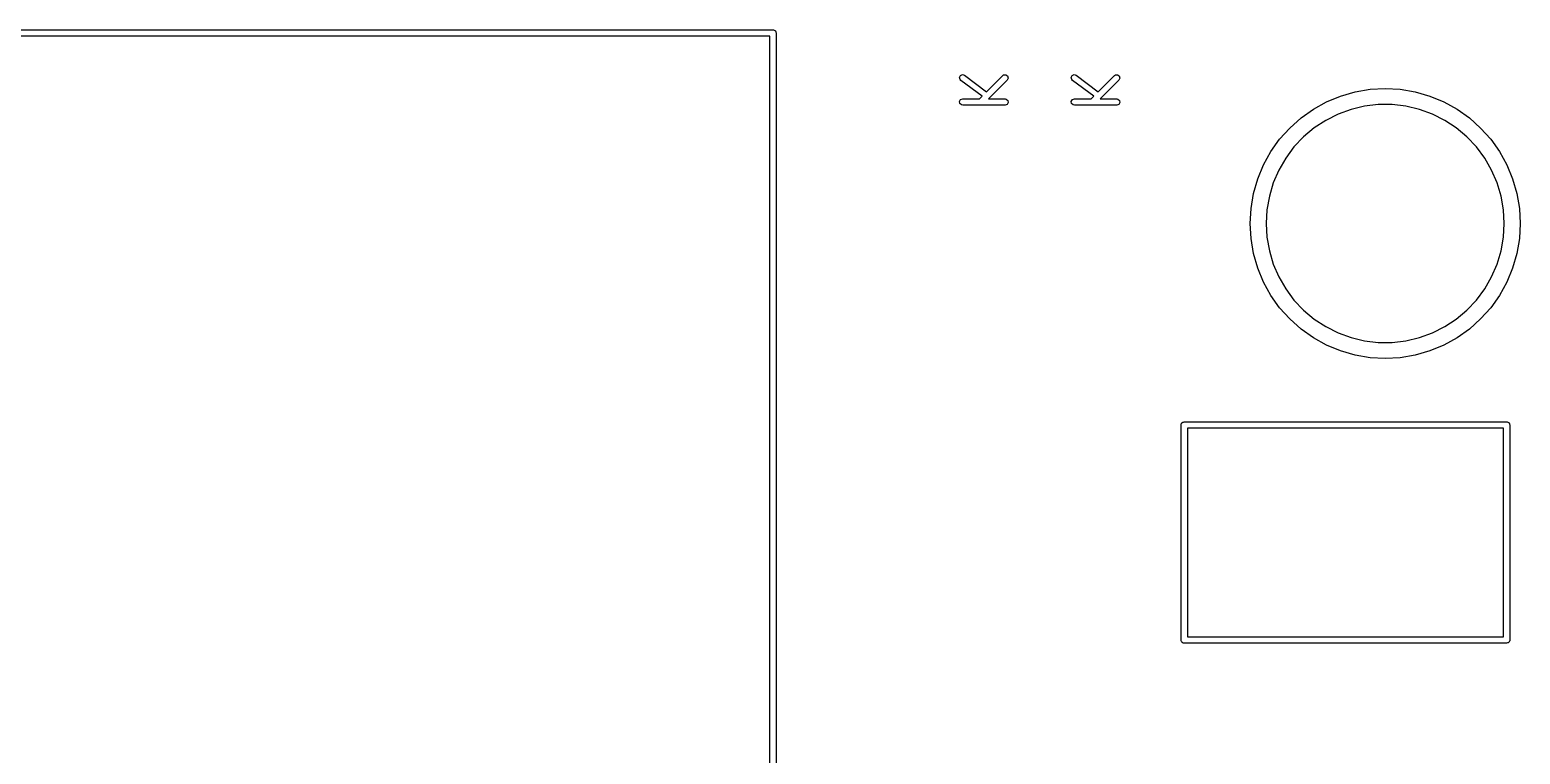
# Model space of a CAD drawing. Extents: x 0.23 to 2.98, y 0.27 to 2.18.
# Drawn here: x 1.539 to 2.926, y 1.506 to 2.18 of the extents above; entities that cross this region are included whole.
import ezdxf

# ---------------------------------------------------------------- set-up
doc = ezdxf.new("R2010")
doc.units = 0
doc.header["$MEASUREMENT"] = 0
doc.layers.add('BLACK', color=7, linetype='CONTINUOUS')

msp = doc.modelspace()

# ---------------------------------------------------------------- linework, layer by layer
at = {"layer": 'BLACK', "linetype": 'CONTINUOUS'}
for p, q in [((0.875222, 2.18012), (2.23035, 2.18012)), ((2.23035, 2.18012), (2.23073, 2.18005)), ((2.23073, 2.18005), (2.23086, 2.18007)), ((2.23086, 2.18007), (2.23097, 2.18001)), ((2.23097, 2.18001), (2.23136, 2.17994)), ((2.23136, 2.17994), (2.23195, 2.17945)), ((2.23195, 2.17945), (2.23261, 2.17906)), ((2.23261, 2.17906), (2.2327, 2.17881)), ((2.2327, 2.17881), (2.23291, 2.17864)), ((2.23291, 2.17864), (2.23304, 2.17789)), ((2.23304, 2.17789), (2.2333, 2.17717)), ((2.2333, 2.17717), (2.2333, 0.781165)), ((2.2274, 2.17421), (0.877919, 2.17421)), ((2.2274, 0.784118), (2.2274, 2.17421)), ((2.40393, 2.13585), (2.40485, 2.13765)), ((2.40439, 2.13388), (2.40393, 2.13585)), ((2.40485, 2.13765), (2.4067, 2.13844)), ((2.4067, 2.13844), (2.40864, 2.13786)), ((2.40864, 2.13786), (2.42909, 2.12252)), ((2.42909, 2.12252), (2.44415, 2.13758)), ((2.44415, 2.13758), (2.44499, 2.13817)), ((2.44499, 2.13817), (2.447, 2.13835)), ((2.447, 2.13835), (2.44865, 2.13719)), ((2.44865, 2.13719), (2.44918, 2.13524)), ((2.50787, 2.13585), (2.50878, 2.13765)), ((2.50833, 2.13388), (2.50787, 2.13585)), ((2.50878, 2.13765), (2.51064, 2.13844)), ((2.51064, 2.13844), (2.51257, 2.13786)), ((2.51257, 2.13786), (2.53302, 2.12252)), ((2.53302, 2.12252), (2.54808, 2.13758)), ((2.54808, 2.13758), (2.54892, 2.13817)), ((2.54892, 2.13817), (2.55094, 2.13835)), ((2.55094, 2.13835), (2.55259, 2.13719)), ((2.55259, 2.13719), (2.55311, 2.13524)), ((2.40509, 2.13313), (2.40439, 2.13388)), ((2.42487, 2.1183), (2.40509, 2.13313)), ((2.44832, 2.13341), (2.43087, 2.11595)), ((2.44918, 2.13524), (2.44832, 2.13341)), ((2.50903, 2.13313), (2.50833, 2.13388)), ((2.5288, 2.1183), (2.50903, 2.13313)), ((2.55226, 2.13341), (2.5348, 2.11595)), ((2.55311, 2.13524), (2.55226, 2.13341)), ((2.75852, 2.11855), (2.77205, 2.12245)), ((2.77205, 2.12245), (2.78594, 2.12481)), ((2.78594, 2.12481), (2.8, 2.1256)), ((2.8, 2.1256), (2.81406, 2.12481)), ((2.81406, 2.12481), (2.82795, 2.12245)), ((2.82795, 2.12245), (2.84148, 2.11855)), ((2.40396, 2.11351), (2.40497, 2.11526)), ((2.40431, 2.11152), (2.40396, 2.11351)), ((2.40586, 2.11022), (2.40431, 2.11152)), ((2.40497, 2.11526), (2.40687, 2.11595)), ((2.40687, 2.11004), (2.40586, 2.11022)), ((2.40687, 2.11595), (2.42252, 2.11595)), ((2.44624, 2.11004), (2.40687, 2.11004)), ((2.42252, 2.11595), (2.42487, 2.1183)), ((2.43087, 2.11595), (2.44624, 2.11595)), ((2.44624, 2.11595), (2.44725, 2.11577)), ((2.44813, 2.11073), (2.44624, 2.11004)), ((2.44725, 2.11577), (2.44879, 2.11447)), ((2.44914, 2.11248), (2.44813, 2.11073)), ((2.44879, 2.11447), (2.44914, 2.11248)), ((2.50789, 2.11351), (2.5089, 2.11526)), ((2.50825, 2.11152), (2.50789, 2.11351)), ((2.50979, 2.11022), (2.50825, 2.11152)), ((2.5089, 2.11526), (2.5108, 2.11595)), ((2.5108, 2.11004), (2.50979, 2.11022)), ((2.5108, 2.11595), (2.52645, 2.11595)), ((2.55017, 2.11004), (2.5108, 2.11004)), ((2.52645, 2.11595), (2.5288, 2.1183)), ((2.5348, 2.11595), (2.55017, 2.11595)), ((2.55017, 2.11595), (2.55118, 2.11577)), ((2.55207, 2.11073), (2.55017, 2.11004)), ((2.55118, 2.11577), (2.55273, 2.11447)), ((2.55308, 2.11248), (2.55207, 2.11073)), ((2.55273, 2.11447), (2.55308, 2.11248)), ((2.73318, 2.10635), (2.7455, 2.11316)), ((2.7455, 2.11316), (2.75852, 2.11855)), ((2.78076, 2.1091), (2.76823, 2.10613)), ((2.79356, 2.1106), (2.78076, 2.1091)), ((2.80644, 2.1106), (2.79356, 2.1106)), ((2.81924, 2.1091), (2.80644, 2.1106)), ((2.83177, 2.10613), (2.81924, 2.1091)), ((2.84148, 2.11855), (2.8545, 2.11316)), ((2.8545, 2.11316), (2.86682, 2.10635)), ((2.71119, 2.08881), (2.72169, 2.0982)), ((2.72169, 2.0982), (2.73318, 2.10635)), ((2.74461, 2.09594), (2.73384, 2.08887)), ((2.75612, 2.10173), (2.74461, 2.09594)), ((2.76823, 2.10613), (2.75612, 2.10173)), ((2.84388, 2.10173), (2.83177, 2.10613)), ((2.85539, 2.09594), (2.84388, 2.10173)), ((2.86616, 2.08887), (2.85539, 2.09594)), ((2.86682, 2.10635), (2.87831, 2.0982)), ((2.87831, 2.0982), (2.88881, 2.08881)), ((2.7018, 2.07831), (2.71119, 2.08881)), ((2.72397, 2.08058), (2.71513, 2.07121)), ((2.73384, 2.08887), (2.72397, 2.08058)), ((2.87603, 2.08058), (2.86616, 2.08887)), ((2.88487, 2.07121), (2.87603, 2.08058)), ((2.88881, 2.08881), (2.8982, 2.07831)), ((2.68684, 2.0545), (2.69365, 2.06682)), ((2.69365, 2.06682), (2.7018, 2.07831)), ((2.71513, 2.07121), (2.70744, 2.06088)), ((2.89256, 2.06088), (2.88487, 2.07121)), ((2.8982, 2.07831), (2.90635, 2.06682)), ((2.90635, 2.06682), (2.91316, 2.0545)), ((2.68145, 2.04148), (2.68684, 2.0545)), ((2.70744, 2.06088), (2.701, 2.04972)), ((2.899, 2.04972), (2.89256, 2.06088)), ((2.91316, 2.0545), (2.91855, 2.04148)), ((2.67755, 2.02795), (2.68145, 2.04148)), ((2.701, 2.04972), (2.69589, 2.03789)), ((2.90411, 2.03789), (2.899, 2.04972)), ((2.91855, 2.04148), (2.92245, 2.02795)), ((2.67519, 2.01406), (2.67755, 2.02795)), ((2.6922, 2.02555), (2.68996, 2.01286)), ((2.69589, 2.03789), (2.6922, 2.02555)), ((2.9078, 2.02555), (2.90411, 2.03789)), ((2.91004, 2.01286), (2.9078, 2.02555)), ((2.92245, 2.02795), (2.92481, 2.01406)), ((2.6744, 2), (2.67519, 2.01406)), ((2.68996, 2.01286), (2.68921, 2)), ((2.91079, 2), (2.91004, 2.01286)), ((2.92481, 2.01406), (2.9256, 2)), ((2.67519, 1.98594), (2.6744, 2)), ((2.68921, 2), (2.68996, 1.98714)), ((2.91004, 1.98714), (2.91079, 2)), ((2.9256, 2), (2.92481, 1.98594)), ((2.67755, 1.97205), (2.67519, 1.98594)), ((2.68996, 1.98714), (2.6922, 1.97445)), ((2.9078, 1.97445), (2.91004, 1.98714)), ((2.92481, 1.98594), (2.92245, 1.97205)), ((2.68145, 1.95852), (2.67755, 1.97205)), ((2.6922, 1.97445), (2.69589, 1.96211)), ((2.90411, 1.96211), (2.9078, 1.97445)), ((2.92245, 1.97205), (2.91855, 1.95852)), ((2.68684, 1.9455), (2.68145, 1.95852)), ((2.69589, 1.96211), (2.701, 1.95028)), ((2.899, 1.95028), (2.90411, 1.96211)), ((2.91855, 1.95852), (2.91316, 1.9455)), ((2.69365, 1.93318), (2.68684, 1.9455)), ((2.701, 1.95028), (2.70744, 1.93912)), ((2.89256, 1.93912), (2.899, 1.95028)), ((2.91316, 1.9455), (2.90635, 1.93318)), ((2.7018, 1.92169), (2.69365, 1.93318)), ((2.70744, 1.93912), (2.71513, 1.92879)), ((2.71513, 1.92879), (2.72397, 1.91942)), ((2.87603, 1.91942), (2.88487, 1.92879)), ((2.88487, 1.92879), (2.89256, 1.93912)), ((2.90635, 1.93318), (2.8982, 1.92169)), ((2.71119, 1.91119), (2.7018, 1.92169)), ((2.72397, 1.91942), (2.73384, 1.91113)), ((2.86616, 1.91113), (2.87603, 1.91942)), ((2.8982, 1.92169), (2.88881, 1.91119)), ((2.72169, 1.9018), (2.71119, 1.91119)), ((2.73318, 1.89365), (2.72169, 1.9018)), ((2.73384, 1.91113), (2.74461, 1.90406)), ((2.74461, 1.90406), (2.75612, 1.89827)), ((2.84388, 1.89827), (2.85539, 1.90406)), ((2.85539, 1.90406), (2.86616, 1.91113)), ((2.87831, 1.9018), (2.86682, 1.89365)), ((2.88881, 1.91119), (2.87831, 1.9018)), ((2.7455, 1.88684), (2.73318, 1.89365)), ((2.75852, 1.88145), (2.7455, 1.88684)), ((2.75612, 1.89827), (2.76823, 1.89387)), ((2.76823, 1.89387), (2.78076, 1.8909)), ((2.78076, 1.8909), (2.79356, 1.8894)), ((2.79356, 1.8894), (2.80644, 1.8894)), ((2.80644, 1.8894), (2.81924, 1.8909)), ((2.81924, 1.8909), (2.83177, 1.89387)), ((2.83177, 1.89387), (2.84388, 1.89827)), ((2.8545, 1.88684), (2.84148, 1.88145)), ((2.86682, 1.89365), (2.8545, 1.88684)), ((2.77205, 1.87755), (2.75852, 1.88145)), ((2.78594, 1.87519), (2.77205, 1.87755)), ((2.8, 1.8744), (2.78594, 1.87519)), ((2.81406, 1.87519), (2.8, 1.8744)), ((2.82795, 1.87755), (2.81406, 1.87519)), ((2.84148, 1.88145), (2.82795, 1.87755)), ((2.61004, 1.8126), (2.61011, 1.81298)), ((2.61004, 1.6126), (2.61004, 1.8126)), ((2.61008, 1.81311), (2.61015, 1.81322)), ((2.61011, 1.81298), (2.61008, 1.81311)), ((2.61015, 1.81322), (2.61022, 1.81361)), ((2.61022, 1.81361), (2.61071, 1.8142)), ((2.61071, 1.8142), (2.61109, 1.81486)), ((2.61109, 1.81486), (2.61134, 1.81495)), ((2.61134, 1.81495), (2.61152, 1.81516)), ((2.61152, 1.81516), (2.61227, 1.81529)), ((2.61227, 1.81529), (2.61299, 1.81555)), ((2.61299, 1.81555), (2.91299, 1.81555)), ((2.61594, 1.80965), (2.61594, 1.61555)), ((2.91004, 1.80965), (2.61594, 1.80965)), ((2.91004, 1.61555), (2.91004, 1.80965)), ((2.91299, 1.81555), (2.91338, 1.81548)), ((2.91338, 1.81548), (2.9135, 1.81551)), ((2.9135, 1.81551), (2.91362, 1.81544)), ((2.91362, 1.81544), (2.914, 1.81537)), ((2.914, 1.81537), (2.91459, 1.81488)), ((2.91459, 1.81488), (2.91525, 1.8145)), ((2.91525, 1.8145), (2.91535, 1.81425)), ((2.91535, 1.81425), (2.91555, 1.81407)), ((2.91555, 1.81407), (2.91568, 1.81332)), ((2.91568, 1.81332), (2.91594, 1.8126)), ((2.91594, 1.8126), (2.91594, 1.6126)), ((2.6103, 1.61188), (2.61004, 1.6126)), ((2.61043, 1.61112), (2.6103, 1.61188)), ((2.61064, 1.61095), (2.61043, 1.61112)), ((2.61073, 1.6107), (2.61064, 1.61095)), ((2.61139, 1.61032), (2.61073, 1.6107)), ((2.61198, 1.60982), (2.61139, 1.61032)), ((2.61237, 1.60976), (2.61198, 1.60982)), ((2.61248, 1.60969), (2.61237, 1.60976)), ((2.61261, 1.60971), (2.61248, 1.60969)), ((2.61299, 1.60965), (2.61261, 1.60971)), ((2.91299, 1.60965), (2.61299, 1.60965)), ((2.61594, 1.61555), (2.91004, 1.61555)), ((2.91371, 1.60991), (2.91299, 1.60965)), ((2.91447, 1.61004), (2.91371, 1.60991)), ((2.91464, 1.61025), (2.91447, 1.61004)), ((2.91489, 1.61034), (2.91464, 1.61025)), ((2.91527, 1.611), (2.91489, 1.61034)), ((2.91577, 1.61159), (2.91527, 1.611)), ((2.91583, 1.61197), (2.91577, 1.61159)), ((2.9159, 1.61209), (2.91583, 1.61197)), ((2.91594, 1.6126), (2.91588, 1.61221)), ((2.91588, 1.61221), (2.9159, 1.61209))]:
    msp.add_line(p, q, dxfattribs=at)

doc.saveas('drawing.dxf')
